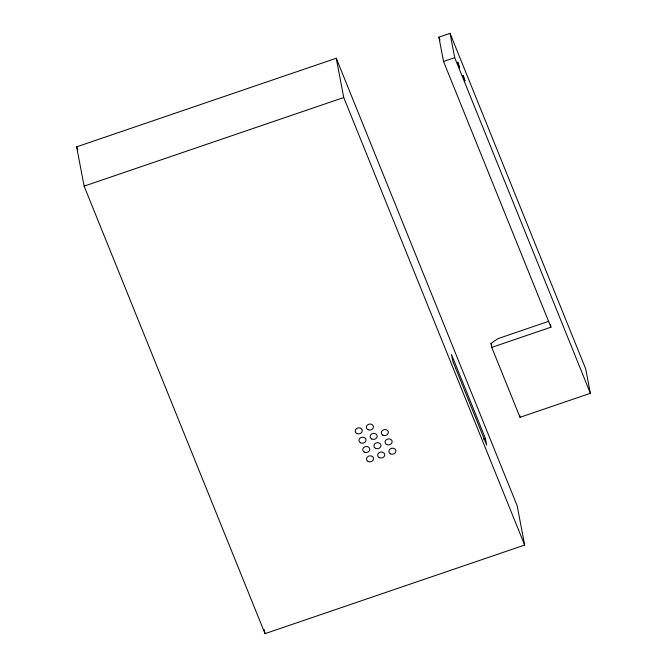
<?xml version="1.0" encoding="UTF-8"?>
<svg xmlns="http://www.w3.org/2000/svg" width="667" height="667" viewBox="0 0 667 667"><rect width="100%" height="100%" fill="white"/><g stroke="black" fill="none" stroke-linecap="round" stroke-linejoin="round"><path stroke-width="1" d="M491.754 347.39L550.942 327.189L443.53 61.472L438.886 37.16L450.058 33.35L585.734 368.993L590.37 393.305L520.018 417.309L491.754 347.39L490.995 343.388L498.191 338.553L548.774 321.286M76.63 146.848L336.26 58.254L517.158 505.769L524.654 545.047L265.024 633.65L84.117 186.135L76.63 146.848L77.797 149.75M443.53 61.472L454.694 57.662L450.058 33.35M84.117 186.135L343.747 97.532L336.26 58.254M483.458 439.061L485.401 438.402L451.484 354.485L452.76 361.189L486.677 445.106L485.401 438.402M454.694 57.662L590.37 393.305M438.886 37.16L440.062 40.053M490.995 343.388L491.762 345.306M343.747 97.532L524.654 545.047M550.433 324.521L550.942 327.189M519.643 415.308L520.018 417.309M264.257 629.623L265.024 633.65M457.754 62.231L459.613 67.734L457.754 62.231M463.073 75.379L464.932 80.882L463.073 75.379M356.762 433.475A3.552 3.002 -10.8 0 0 362.256 430.874A3.552 3.002 -10.8 0 0 357.17 428.239A3.552 3.002 -10.8 0 0 356.762 433.475M360.53 442.796A3.552 3.002 -10.8 0 0 366.025 440.203A3.552 3.002 -10.8 0 0 360.939 437.56A3.552 3.002 -10.8 0 0 360.53 442.796M364.299 452.118A3.552 3.002 -10.8 0 0 369.793 449.525A3.552 3.002 -10.8 0 0 364.707 446.882A3.552 3.002 -10.8 0 0 364.299 452.118M368.067 461.439A3.552 3.002 -10.8 0 0 373.562 458.846A3.552 3.002 -10.8 0 0 368.476 456.211A3.552 3.002 -10.8 0 0 368.067 461.439M379.231 457.629A3.552 3.002 -10.8 0 0 384.726 455.036A3.552 3.002 -10.8 0 0 379.64 452.401A3.552 3.002 -10.8 0 0 379.231 457.629M375.463 448.307A3.552 3.002 -10.8 0 0 380.957 445.714A3.552 3.002 -10.8 0 0 375.871 443.071A3.552 3.002 -10.8 0 0 375.463 448.307M371.694 438.986A3.552 3.002 -10.8 0 0 377.188 436.385A3.552 3.002 -10.8 0 0 372.103 433.75A3.552 3.002 -10.8 0 0 371.694 438.986M367.934 429.665A3.552 3.002 -10.8 0 0 373.42 427.055A3.552 3.002 -10.8 0 0 368.326 424.429A3.552 3.002 -10.8 0 0 367.934 429.665M390.395 453.818A3.552 3.002 -10.8 0 0 395.898 451.226A3.552 3.002 -10.8 0 0 390.812 448.591A3.552 3.002 -10.8 0 0 390.395 453.818M386.627 444.497A3.552 3.002 -10.8 0 0 392.129 441.904A3.552 3.002 -10.8 0 0 387.043 439.261A3.552 3.002 -10.8 0 0 386.627 444.497M382.858 435.176A3.552 3.002 -10.8 0 0 388.361 432.575A3.552 3.002 -10.8 0 0 383.275 429.94A3.552 3.002 -10.8 0 0 382.858 435.176"/></g></svg>
